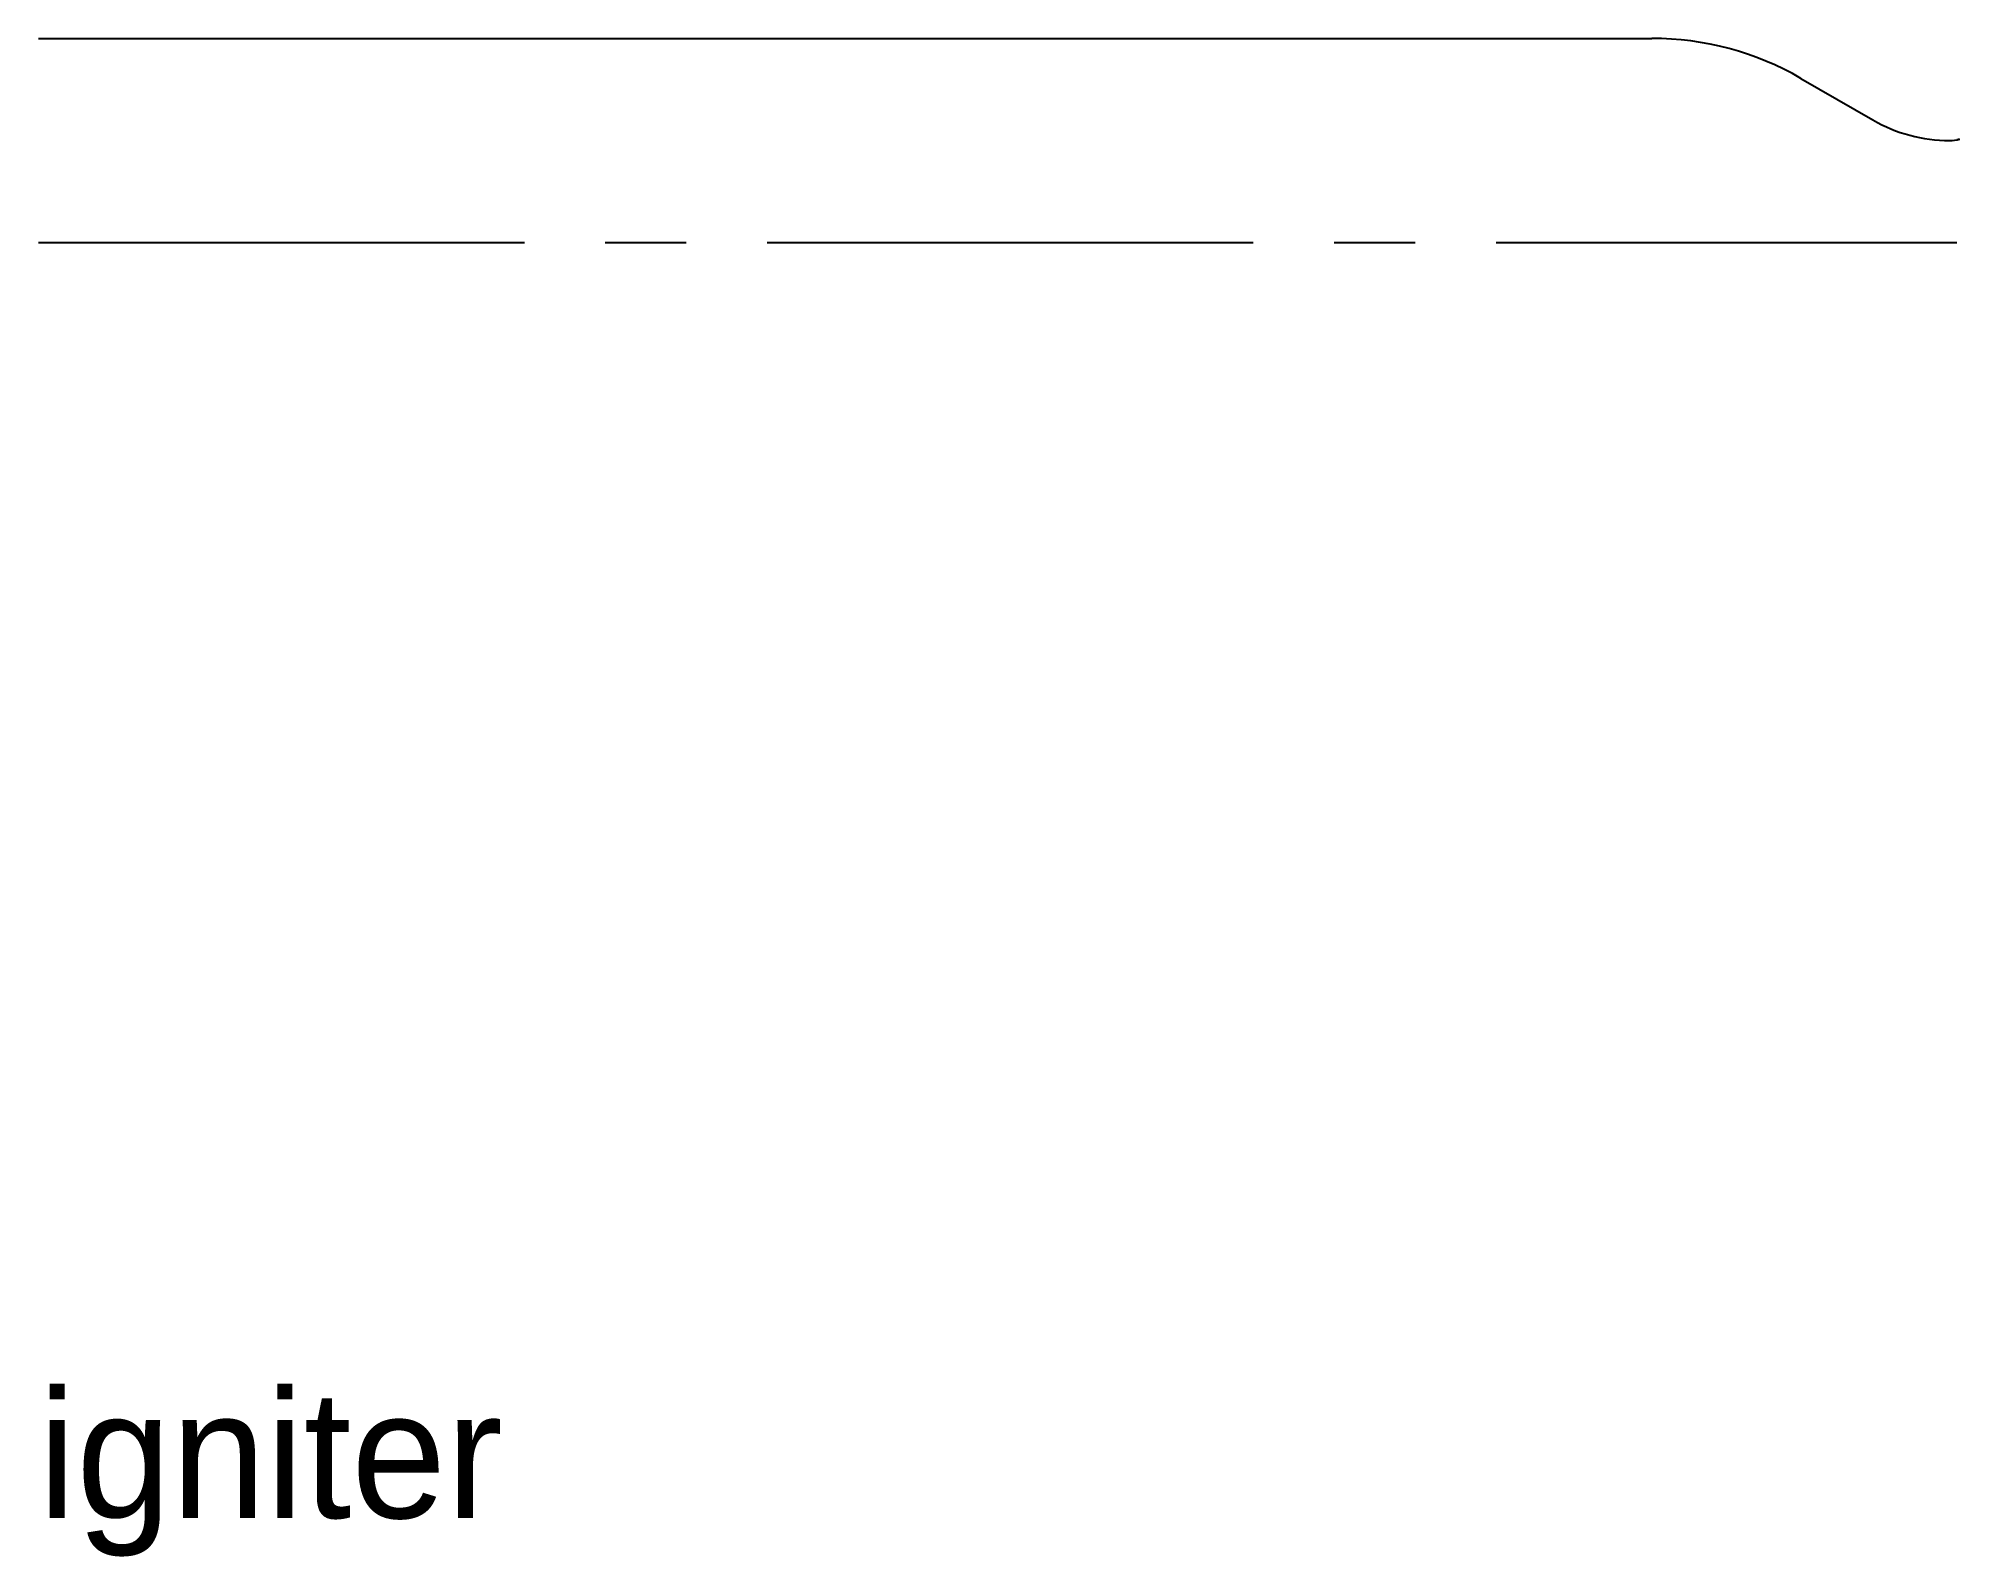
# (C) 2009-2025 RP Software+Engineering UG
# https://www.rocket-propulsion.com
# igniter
# Model space of a CAD drawing. Header units: millimetres. Extents: x 0 to 75.3, y -51.5 to 8.
import ezdxf

# ---------------------------------------------------------------- set-up
doc = ezdxf.new("R2010")
doc.units = ezdxf.units.MM
doc.linetypes.add('CENTER2', pattern=[28.575, 19.05, -3.175, 3.175, -3.175])
doc.layers.get('0').update_dxf_attribs({"color": 1})
doc.layers.add('Dimensions', color=5, linetype='Continuous')
doc.styles.get("Standard").update_dxf_attribs({"font": 'txt', "width": 0.75})

# ---------------------------------------------------------------- blocks, each defined once
blk = doc.blocks.new('CHAMBER_COUNTOR')
for p, q in [((0, 8), (63.253072, 8)), ((69.097892, 6.433885), (71.9212, 4.803848)), ((75.316676, 4.052065), (75.21064, 4.023653))]:
    blk.add_line(p, q)
at = {"color": 3, "linetype": 'CENTER2'}
blk.add_line((0, 0), (75.21064, 0), dxfattribs=at)
for centre, radius, start, end in [((63.253072, -3.689639), 11.689639, 60, 90), ((74.9212, 10), 6, 240, 270), ((74.9212, 5.528), 1.528, 270, 285)]:
    blk.add_arc(centre, radius, start, end)
at = {"layer": 'Dimensions', "color": 3}
blk.add_text('igniter', height=5, dxfattribs=at).set_placement((0, -50))

msp = doc.modelspace()

# ---------------------------------------------------------------- block references
at = {"color": 3}
msp.add_blockref('CHAMBER_COUNTOR', (0, 0), dxfattribs=at)

doc.saveas('drawing.dxf')
